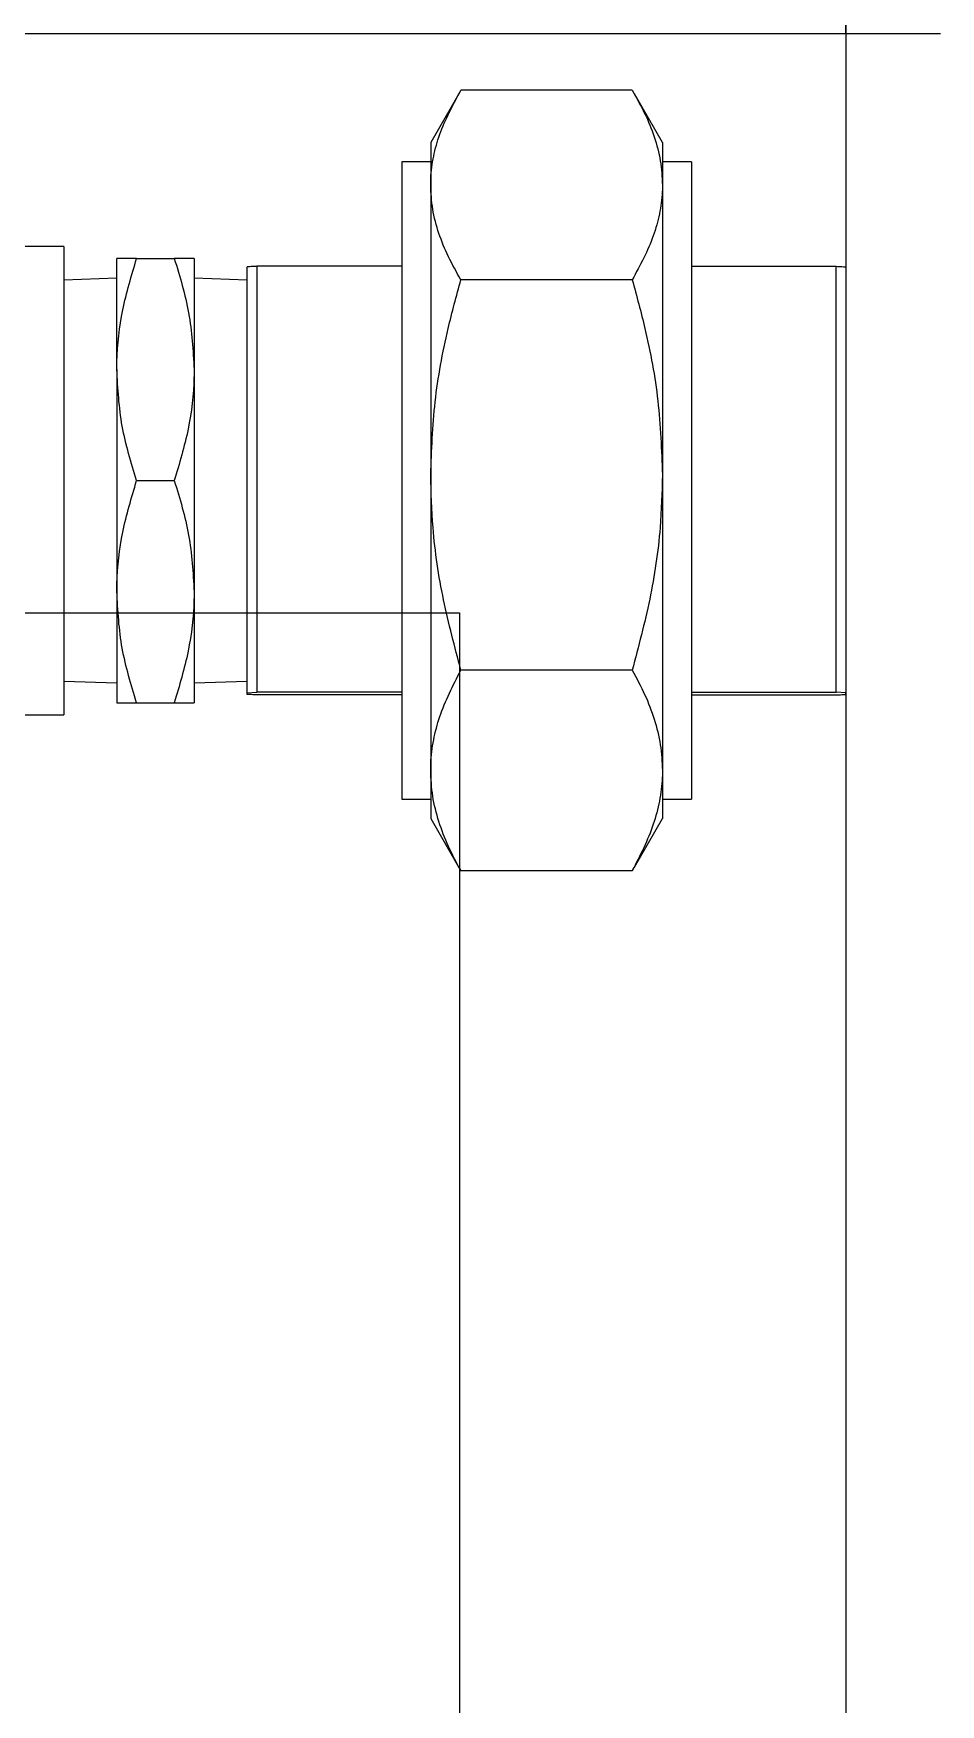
# Model space of a CAD drawing. Header units: millimetres. Extents: x 12318 to 17800, y 6541 to 10165.
# Drawn here: x 13906.09 to 13912.88, y 7317.76 to 7330.26 of the extents above; entities that cross this region are included whole.
import ezdxf

# ---------------------------------------------------------------- set-up
doc = ezdxf.new("R2010")
doc.units = ezdxf.units.MM
doc.layers.add('Equipment', color=123, linetype='Continuous')

# ---------------------------------------------------------------- blocks, each defined once
blk = doc.blocks.new('A$Cbe2ee938')
at = {"layer": 'Equipment'}
for p, q in [((7000, 807), (7000, 933.3)), ((7000, 889.3), (7000, 225)), ((5000, 807), (7000, 807)), ((7000, 807), (7009.81, 807)), ((6959.92, 800.75), (6957, 795.7)), ((6977.87, 801.11), (6960.13, 801.11)), ((6981, 795.7), (6978.09, 800.74)), ((6957, 795.7), (6957, 791.3)), ((6981, 795.7), (6981, 791.3)), ((6957, 793.7), (6954, 793.7)), ((6954, 793.7), (6954, 761.25)), ((6984, 793.7), (6981, 793.7)), ((6984, 793.7), (6984, 761.25)), ((6957, 791.3), (6957, 761.29)), ((6981, 791.3), (6981, 761.29)), ((6919, 784.95), (6913.5, 784.95)), ((6919, 784.95), (6919, 736.45)), ((6924.5, 772.2), (6924.5, 783.7)), ((6926.55, 783.7), (6930.45, 783.7)), ((6932.5, 783.7), (6932.5, 772.2)), ((6938, 738.72), (6938, 782.83)), ((6954, 782.89), (6939, 782.89)), ((6939, 782.89), (6939, 738.78)), ((6984, 782.89), (6999, 782.89)), ((6999, 738.78), (6999, 782.89)), ((7000, 782.83), (7000, 738.72)), ((6924.5, 781.66), (6919, 781.46)), ((6938, 781.46), (6932.5, 781.66)), ((6977.87, 781.49), (6960.13, 781.49)), ((6924.5, 772.2), (6924.5, 749.2)), ((6932.5, 772.2), (6932.5, 749.2)), ((6926.55, 760.7), (6930.45, 760.7)), ((6954, 761.25), (6954, 727.7)), ((6957, 761.29), (6957, 730.69)), ((6981, 761.29), (6981, 730.69)), ((6984, 761.25), (6984, 727.7)), ((6924.5, 749.2), (6924.5, 737.7)), ((6932.5, 749.2), (6932.5, 737.7)), ((5040, 747), (6960, 747)), ((6960, 747), (6960, 527)), ((6977.87, 741.08), (6960.13, 741.08)), ((6919, 739.94), (6924.5, 739.75)), ((6932.5, 739.75), (6938, 739.94)), ((6926.55, 737.7), (6930.45, 737.7)), ((6938, 738.72), (6939, 738.78)), ((6938, 738.57), (6938, 738.72)), ((6954, 738.78), (6939, 738.78)), ((6954, 738.51), (6939, 738.51)), ((6984, 738.78), (6999, 738.78)), ((6984, 738.51), (6999, 738.51)), ((7000, 738.72), (6999, 738.78)), ((7000, 738.57), (7000, 738.72)), ((6913.5, 736.45), (6919, 736.45)), ((6957, 730.69), (6957, 725.7)), ((6981, 730.69), (6981, 725.7)), ((6954, 727.7), (6957, 727.7)), ((6981, 727.7), (6984, 727.7)), ((6957, 725.7), (6959.92, 720.65)), ((6978.09, 720.66), (6981, 725.7)), ((6959.95, 720.67), (6960.13, 720.29)), ((6977.87, 720.29), (6960.13, 720.29)), ((6977.87, 720.29), (6978.08, 720.67))]:
    blk.add_line(p, q, dxfattribs=at)
for points, knots in [([(6957, 791.3), (6957, 791.53), (6957.02, 792.53), (6957.26, 794.29), (6958.1, 797.35), (6959.31, 799.6), (6960.13, 801.11)], [0, 0, 0, 0, 0.070094, 0.300499, 0.53094, 1, 1, 1, 1]), ([(6977.87, 801.11), (6978.32, 800.32), (6979.22, 798.73), (6980.2, 796.29), (6980.87, 793.81), (6980.96, 792.14), (6981, 791.3)], [0, 0, 0, 0, 0.247711, 0.495365, 0.747705, 1, 1, 1, 1]), ([(6960.13, 781.49), (6959.68, 782.29), (6958.78, 783.87), (6957.8, 786.31), (6957.13, 788.79), (6957.04, 790.46), (6957, 791.3)], [0, 0, 0, 0, 0.247711, 0.495365, 0.747705, 1, 1, 1, 1]), ([(6981, 791.3), (6981, 791.07), (6980.98, 790.07), (6980.74, 788.31), (6979.9, 785.25), (6978.69, 783), (6977.87, 781.49)], [0, 0, 0, 0, 0.070094, 0.300499, 0.53094, 1, 1, 1, 1]), ([(6924.5, 772.2), (6924.5, 772.47), (6924.52, 774.54), (6924.97, 778.43), (6926.02, 781.93), (6926.55, 783.7)], [0, 0, 0, 0, 0.0701108, 0.5307951, 1, 1, 1, 1]), ([(6926.55, 783.7), (6926.11, 783.7), (6925.23, 783.7), (6924.59, 783.7), (6924.52, 783.7), (6924.5, 783.7)], [0, 0, 0, 0, 0.383432, 0.770555, 1, 1, 1, 1]), ([(6930.45, 783.7), (6931.02, 781.83), (6932.18, 778.06), (6932.39, 774.17), (6932.5, 772.2)], [0, 0, 0, 0, 0.495458, 1, 1, 1, 1]), ([(6932.5, 783.7), (6932.48, 783.7), (6932.41, 783.7), (6931.78, 783.7), (6930.89, 783.7), (6930.45, 783.7)], [0, 0, 0, 0, 0.229444, 0.612524, 1, 1, 1, 1]), ([(6939, 782.89), (6938.85, 782.88), (6938.45, 782.86), (6938.17, 782.84), (6938, 782.83)], [0, 0, 0, 0, 0.369429, 1, 1, 1, 1]), ([(6999, 782.89), (6999.15, 782.88), (6999.55, 782.86), (6999.83, 782.84), (7000, 782.83)], [0, 0, 0, 0, 0.369429, 1, 1, 1, 1]), ([(6957, 761.29), (6957.09, 763.82), (6957.29, 768.91), (6958.54, 775.66), (6959.67, 779.81), (6960.13, 781.49)], [0, 0, 0, 0, 0.370045, 0.745154, 1, 1, 1, 1]), ([(6977.87, 781.49), (6978.33, 779.81), (6979.45, 775.69), (6980.71, 768.95), (6980.9, 763.85), (6981, 761.29)], [0, 0, 0, 0, 0.254847, 0.625163, 1, 1, 1, 1]), ([(6926.55, 760.7), (6925.98, 762.57), (6924.82, 766.34), (6924.61, 770.23), (6924.5, 772.2)], [0, 0, 0, 0, 0.495458, 1, 1, 1, 1]), ([(6932.5, 772.2), (6932.5, 771.93), (6932.48, 769.86), (6932.03, 765.97), (6930.98, 762.47), (6930.45, 760.7)], [0, 0, 0, 0, 0.070111, 0.530795, 1, 1, 1, 1]), ([(6924.5, 749.2), (6924.5, 749.47), (6924.52, 751.54), (6924.97, 755.43), (6926.02, 758.93), (6926.55, 760.7)], [0, 0, 0, 0, 0.070111, 0.530795, 1, 1, 1, 1]), ([(6930.45, 760.7), (6931.02, 758.83), (6932.18, 755.06), (6932.39, 751.17), (6932.5, 749.2)], [0, 0, 0, 0, 0.495458, 1, 1, 1, 1]), ([(6960.13, 741.08), (6959.49, 743.5), (6958.2, 748.34), (6957.17, 755.13), (6957.05, 759.47), (6957, 761.29)], [0, 0, 0, 0, 0.365191, 0.733498, 1, 1, 1, 1]), ([(6981, 761.29), (6980.95, 759.47), (6980.83, 755.15), (6979.81, 748.37), (6978.52, 743.52), (6977.87, 741.08)], [0, 0, 0, 0, 0.266501, 0.631403, 1, 1, 1, 1]), ([(6926.55, 737.7), (6925.98, 739.57), (6924.82, 743.34), (6924.61, 747.23), (6924.5, 749.2)], [0, 0, 0, 0, 0.495458, 1, 1, 1, 1]), ([(6932.5, 749.2), (6932.5, 748.93), (6932.48, 746.86), (6932.03, 742.97), (6930.98, 739.47), (6930.45, 737.7)], [0, 0, 0, 0, 0.070111, 0.530795, 1, 1, 1, 1]), ([(6957, 730.69), (6957, 730.93), (6957.02, 731.99), (6957.26, 733.86), (6958.1, 737.1), (6959.31, 739.49), (6960.13, 741.08)], [0, 0, 0, 0, 0.070094, 0.300499, 0.53094, 1, 1, 1, 1]), ([(6977.87, 741.08), (6978.32, 740.24), (6979.22, 738.56), (6980.2, 735.98), (6980.87, 733.35), (6980.96, 731.58), (6981, 730.69)], [0, 0, 0, 0, 0.247711, 0.495365, 0.747705, 1, 1, 1, 1]), ([(6924.5, 737.7), (6924.52, 737.7), (6924.59, 737.7), (6925.22, 737.7), (6926.11, 737.7), (6926.55, 737.7)], [0, 0, 0, 0, 0.229444, 0.612524, 1, 1, 1, 1]), ([(6930.45, 737.7), (6930.89, 737.7), (6931.77, 737.7), (6932.41, 737.7), (6932.48, 737.7), (6932.5, 737.7)], [0, 0, 0, 0, 0.383432, 0.770555, 1, 1, 1, 1]), ([(6939, 738.51), (6938.85, 738.52), (6938.45, 738.54), (6938.17, 738.56), (6938, 738.57)], [0, 0, 0, 0, 0.369429, 1, 1, 1, 1]), ([(6999, 738.51), (6999.15, 738.52), (6999.55, 738.54), (6999.83, 738.56), (7000, 738.57)], [0, 0, 0, 0, 0.369429, 1, 1, 1, 1]), ([(6960.13, 720.29), (6959.68, 721.13), (6958.78, 722.81), (6957.8, 725.4), (6957.13, 728.02), (6957.04, 729.8), (6957, 730.69)], [0, 0, 0, 0, 0.247711, 0.495365, 0.747705, 1, 1, 1, 1]), ([(6981, 730.69), (6981, 730.44), (6980.98, 729.38), (6980.74, 727.52), (6979.9, 724.27), (6978.69, 721.89), (6977.87, 720.29)], [0, 0, 0, 0, 0.070094, 0.300499, 0.53094, 1, 1, 1, 1])]:
    blk.add_open_spline(points, degree=3, knots=knots, dxfattribs=at)

msp = doc.modelspace()

# ---------------------------------------------------------------- block references
at = {"xscale": 0.072267749473635, "yscale": 0.072267749473635, "zscale": 0.072267749473635}
msp.add_blockref('A$Cbe2ee938', (13406.294, 7271.941), dxfattribs=at)

doc.saveas('drawing.dxf')
